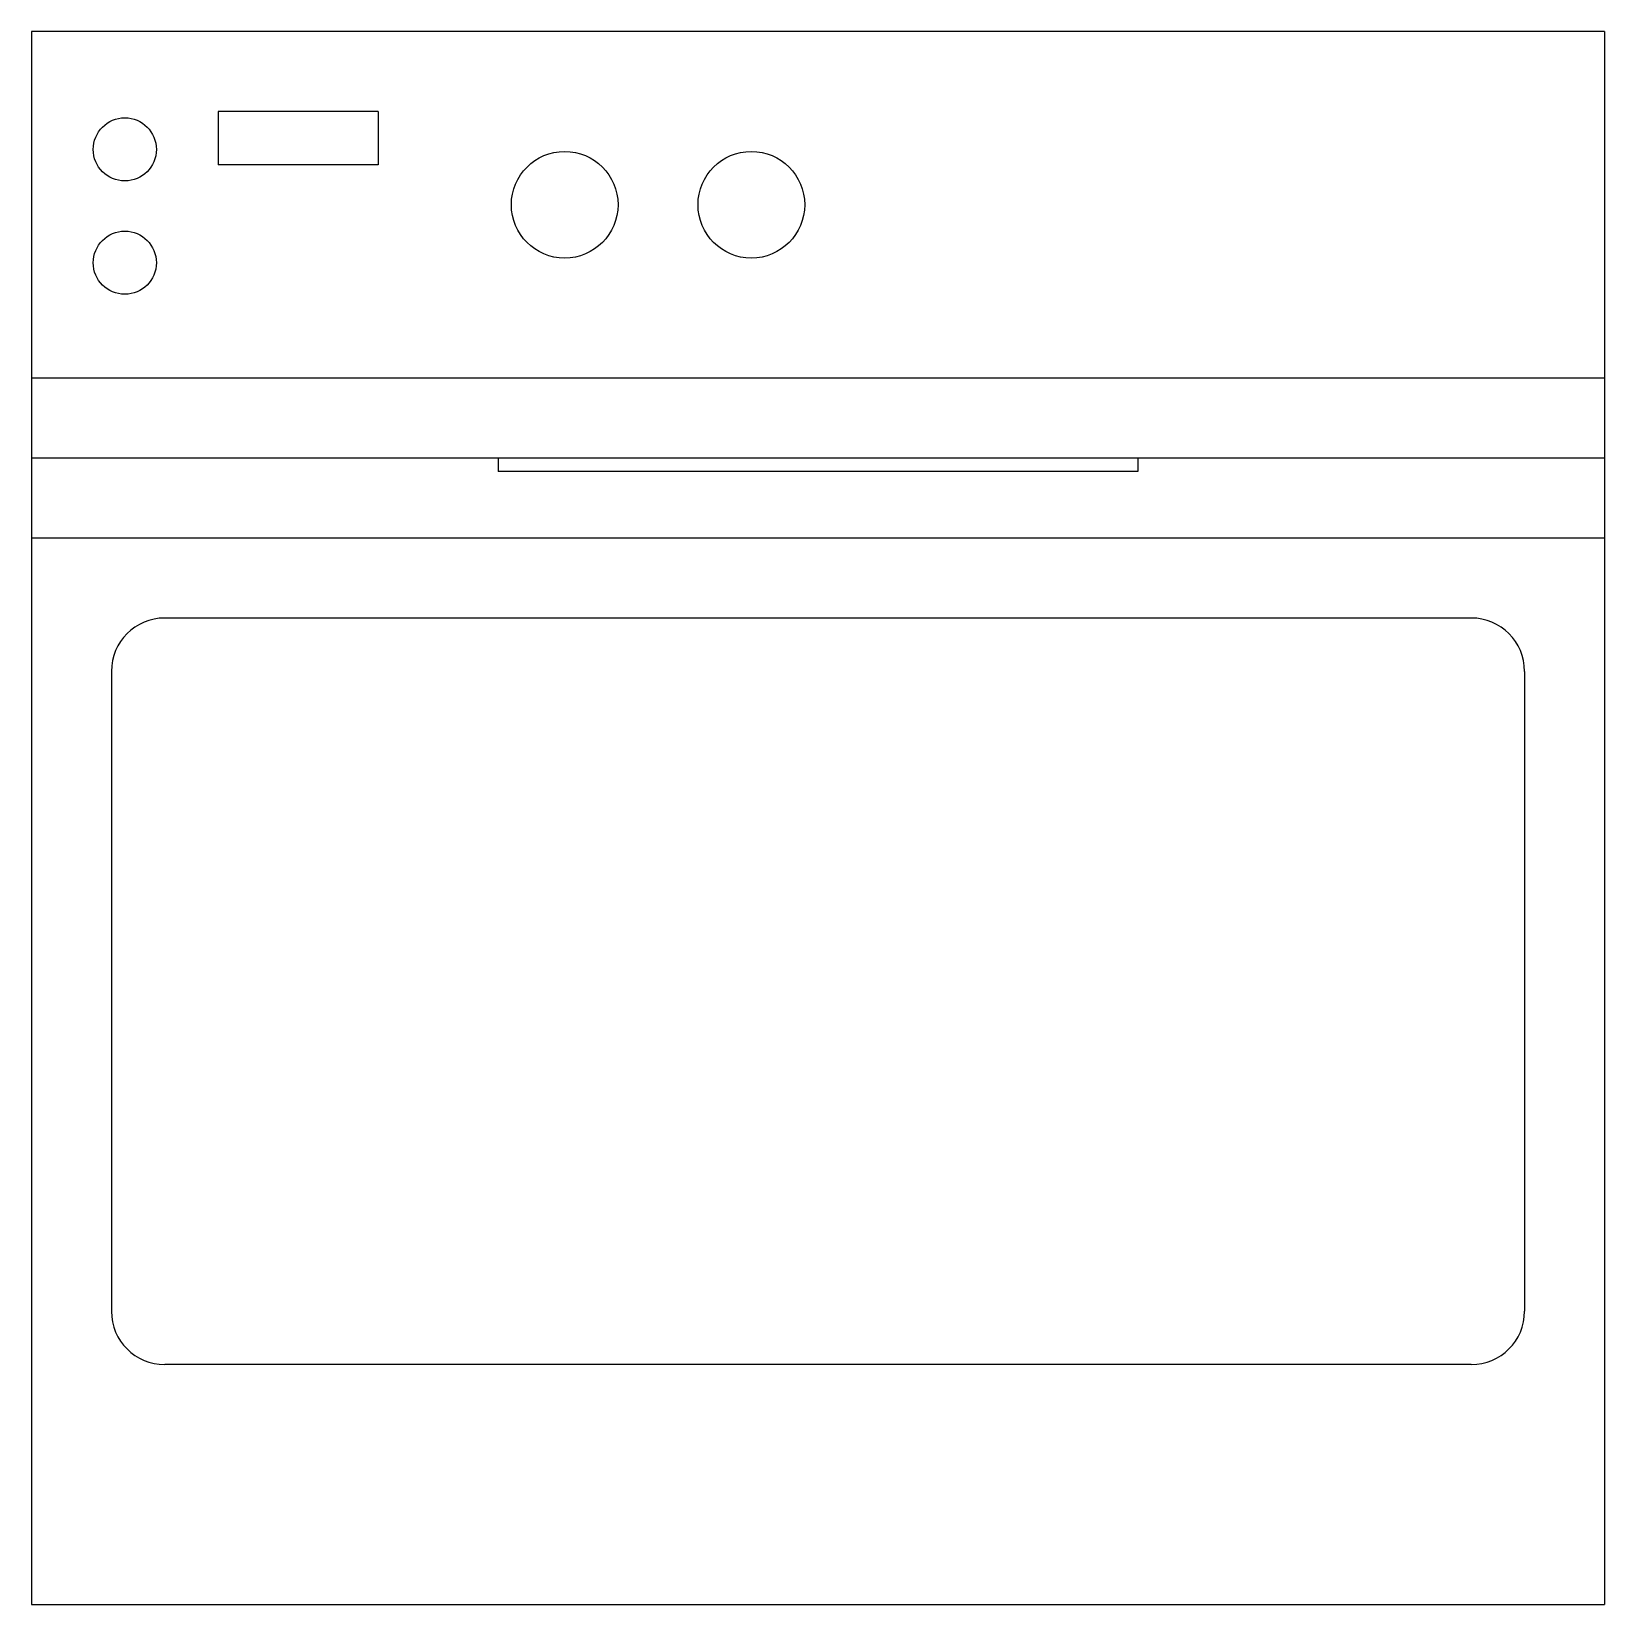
# Model space of a CAD drawing. Extents: x -0.6 to -0.01, y 0 to 0.59.
import ezdxf

# ---------------------------------------------------------------- set-up
doc = ezdxf.new("R2010")
doc.units = 0
doc.header["$LTSCALE"] = 0.5
doc.header["$MEASUREMENT"] = 0
doc.layers.add('ALVENARIA1', color=1, linetype='CONTINUOUS')
doc.layers.add('LINHA2', color=2, linetype='CONTINUOUS')

msp = doc.modelspace()

# ---------------------------------------------------------------- linework, layer by layer
at = {"layer": 'ALVENARIA1'}
for p, q in [((-0.53, 0.56), (-0.53, 0.54)), ((-0.47, 0.56), (-0.53, 0.56)), ((-0.47, 0.56), (-0.47, 0.54)), ((-0.47, 0.54), (-0.53, 0.54)), ((-0.01, 0.43), (-0.6, 0.43)), ((-0.425, 0.43), (-0.425, 0.425)), ((-0.185, 0.425), (-0.425, 0.425)), ((-0.185, 0.43), (-0.185, 0.425)), ((-0.01, 0.4), (-0.6, 0.4)), ((-0.06, 0.37), (-0.55, 0.37)), ((-0.57, 0.35), (-0.57, 0.11)), ((-0.04, 0.35), (-0.04, 0.11)), ((-0.06, 0.09), (-0.55, 0.09))]:
    msp.add_line(p, q, dxfattribs=at)
for centre, radius in [((-0.565, 0.54577), 0.01184), ((-0.4, 0.525), 0.02), ((-0.33, 0.525), 0.02), ((-0.565, 0.50326), 0.01184)]:
    msp.add_circle(centre, radius, dxfattribs=at)
for centre, start, end in [((-0.55, 0.35), 90, 180), ((-0.06, 0.35), 0, 90), ((-0.55, 0.11), 180, 270), ((-0.06, 0.11), 270, 0)]:
    msp.add_arc(centre, 0.02, start, end, dxfattribs=at)
at = {"layer": 'LINHA2'}
for p, q in [((-0.6, 0.59), (-0.6, 0)), ((-0.01, 0.59), (-0.6, 0.59)), ((-0.01, 0.59), (-0.01, 0)), ((-0.01, 0.46), (-0.6, 0.46)), ((-0.6, 0), (-0.01, 0))]:
    msp.add_line(p, q, dxfattribs=at)

doc.saveas('drawing.dxf')
